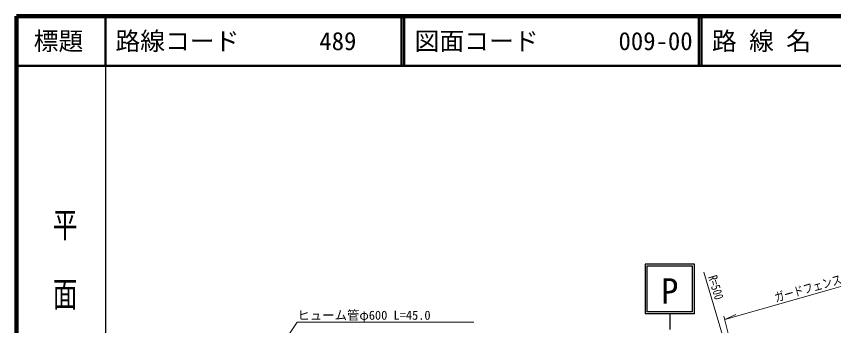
# Model space of a CAD drawing. Units: millimetres at full size, sheet at 1:1000; details may follow other scales. Extents: x 40000 to 680000, y 20000 to 380000.
# Drawn here: x 40000 to 204941, y 317508 to 380000 of the extents above; entities that cross this region are included whole.
import ezdxf
from ezdxf.enums import TextEntityAlignment as Align

# ---------------------------------------------------------------- set-up
doc = ezdxf.new("R2010")
doc.units = ezdxf.units.MM
doc.header["$LTSCALE"] = 1000
for name, color, linetype, lineweight in [('M-STR-HTXT', 7, 'Continuous', 13), ('M-STR-STRC', 7, 'Continuous', 25), ('M-TTL', 2, 'Continuous', 140), ('M-TTL-BAND', 7, 'Continuous', 25), ('M-TTL-LINE', 7, 'Continuous', 50)]:
    doc.layers.add(name, color=color, linetype=linetype, lineweight=lineweight)
doc.layers.add('M-TTL-TXT', color=7, linetype='Continuous')
doc.styles.add('@ＭＳ ゴシック', font='')
doc.styles.add('ＭＳ ゴシック', font='')
doc.styles.get('@ＭＳ ゴシック').set_extended_font_data('@MS Gothic')
doc.styles.get('ＭＳ ゴシック').set_extended_font_data('MS Gothic')

msp = doc.modelspace()

# ---------------------------------------------------------------- linework, layer by layer
at = {"layer": 'M-STR-HTXT'}
for p, q in [((191582, 284842), (178752, 328318)), ((188235, 297268), (182792, 319435)), ((182955, 318775), (185201, 319765))]:
    msp.add_line(p, q, dxfattribs=at)
for points in [[(182955, 318775), (204480, 324868), (218617, 328892), (228144, 331389)], [(71941, 281343), (96657, 318214), (132353, 318214)]]:
    msp.add_lwpolyline(points, dxfattribs=at)
at = {"layer": 'M-STR-STRC'}
for p, q in [((166870, 329902), (166870, 319902)), ((176869, 329902), (166870, 329902)), ((176869, 319903), (176869, 329902)), ((167262, 329509), (167262, 320295)), ((176477, 329509), (167262, 329509)), ((176476, 320295), (176477, 329509)), ((176476, 320295), (167262, 320295)), ((176869, 319902), (166870, 319902)), ((171870, 319902), (171870, 316759))]:
    msp.add_line(p, q, dxfattribs=at)
at = {"layer": 'M-TTL'}
for p, q in [((40000, 380000), (40000, 20000)), ((680000, 380000), (40000, 380000))]:
    msp.add_line(p, q, dxfattribs=at)
at = {"layer": 'M-TTL-BAND'}
msp.add_line((58000, 370000), (58000, 20000), dxfattribs=at)
at = {"layer": 'M-TTL-LINE'}
for p, q in [((58000, 380000), (58000, 370000)), ((117750, 380000), (117750, 370000)), ((118250, 380000), (118250, 370000)), ((177750, 380000), (177750, 370000)), ((178250, 380000), (178250, 370000)), ((40000, 370000), (680000, 370000))]:
    msp.add_line(p, q, dxfattribs=at)

# ---------------------------------------------------------------- texts
at = {"layer": 'M-STR-HTXT', "style": 'ＭＳ ゴシック', "width": 0.8}
for s, rotation, p in [('ガードフェンス\u3000L=48.2 ', 15.887, (204480, 324868)), ('R=500', 286.441, (179782, 324828))]:
    msp.add_text(s, height=1833, rotation=rotation, dxfattribs=at).set_placement(p, align=Align.BOTTOM_CENTER)
at = {"layer": 'M-STR-HTXT', "style": 'ＭＳ ゴシック'}
msp.add_text('ヒューム管φ600 L=45.0', height=1833, dxfattribs=at).set_placement((96731, 319619), align=Align.MIDDLE_LEFT)
at = {"layer": 'M-STR-STRC', "style": 'ＭＳ ゴシック'}
msp.add_text('P', height=5132, dxfattribs=at).set_placement((170120, 320418), align=Align.BOTTOM_LEFT)
at = {"layer": 'M-TTL-BAND', "style": '@ＭＳ ゴシック', "width": 1.4}
msp.add_text('平  面  図', height=3666, rotation=270, dxfattribs=at).set_placement((49777, 306475), align=Align.MIDDLE_RIGHT)
at = {"layer": 'M-TTL-TXT', "style": 'ＭＳ ゴシック'}
msp.add_text('標題', height=3666, dxfattribs=at).set_placement((48500, 375000), align=Align.MIDDLE_CENTER)
for s, p in [('路線コード', (60000, 375000)), ('489', (101142, 375000)), ('図面コード', (120380, 375000)), ('009-00', (161521, 375000)), ('路 線 名', (180380, 375000))]:
    msp.add_text(s, height=3666, dxfattribs=at).set_placement(p, align=Align.MIDDLE_LEFT)

doc.saveas('drawing.dxf')
